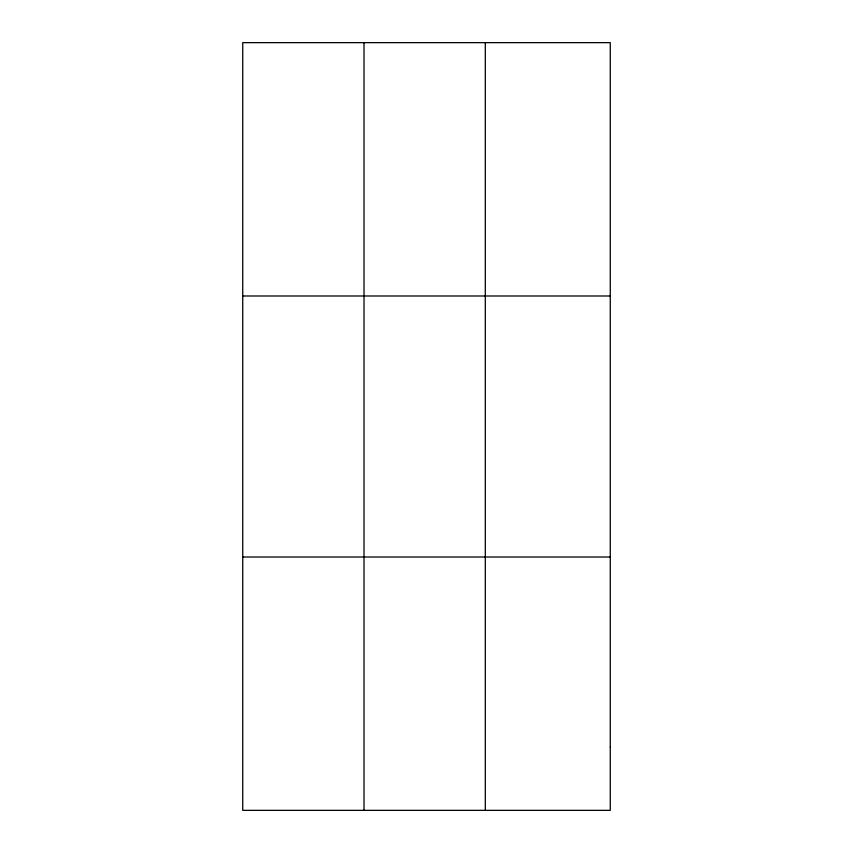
<?xml version="1.0" encoding="UTF-8"?>
<svg xmlns="http://www.w3.org/2000/svg" width="853" height="853" viewBox="0 0 853 853"><rect width="100%" height="100%" fill="white"/><g stroke="black" fill="none" stroke-linecap="round" stroke-linejoin="round"><path stroke-width="1.28" d="M364.018 810.35L364.018 42.65M485.304 810.35L485.304 42.65M242.732 295.991L610.268 295.991M242.732 557.009L610.268 557.009M610.268 747.015L610.268 810.35L242.732 810.35L242.732 42.65L610.268 42.65L610.268 747.015"/></g></svg>
